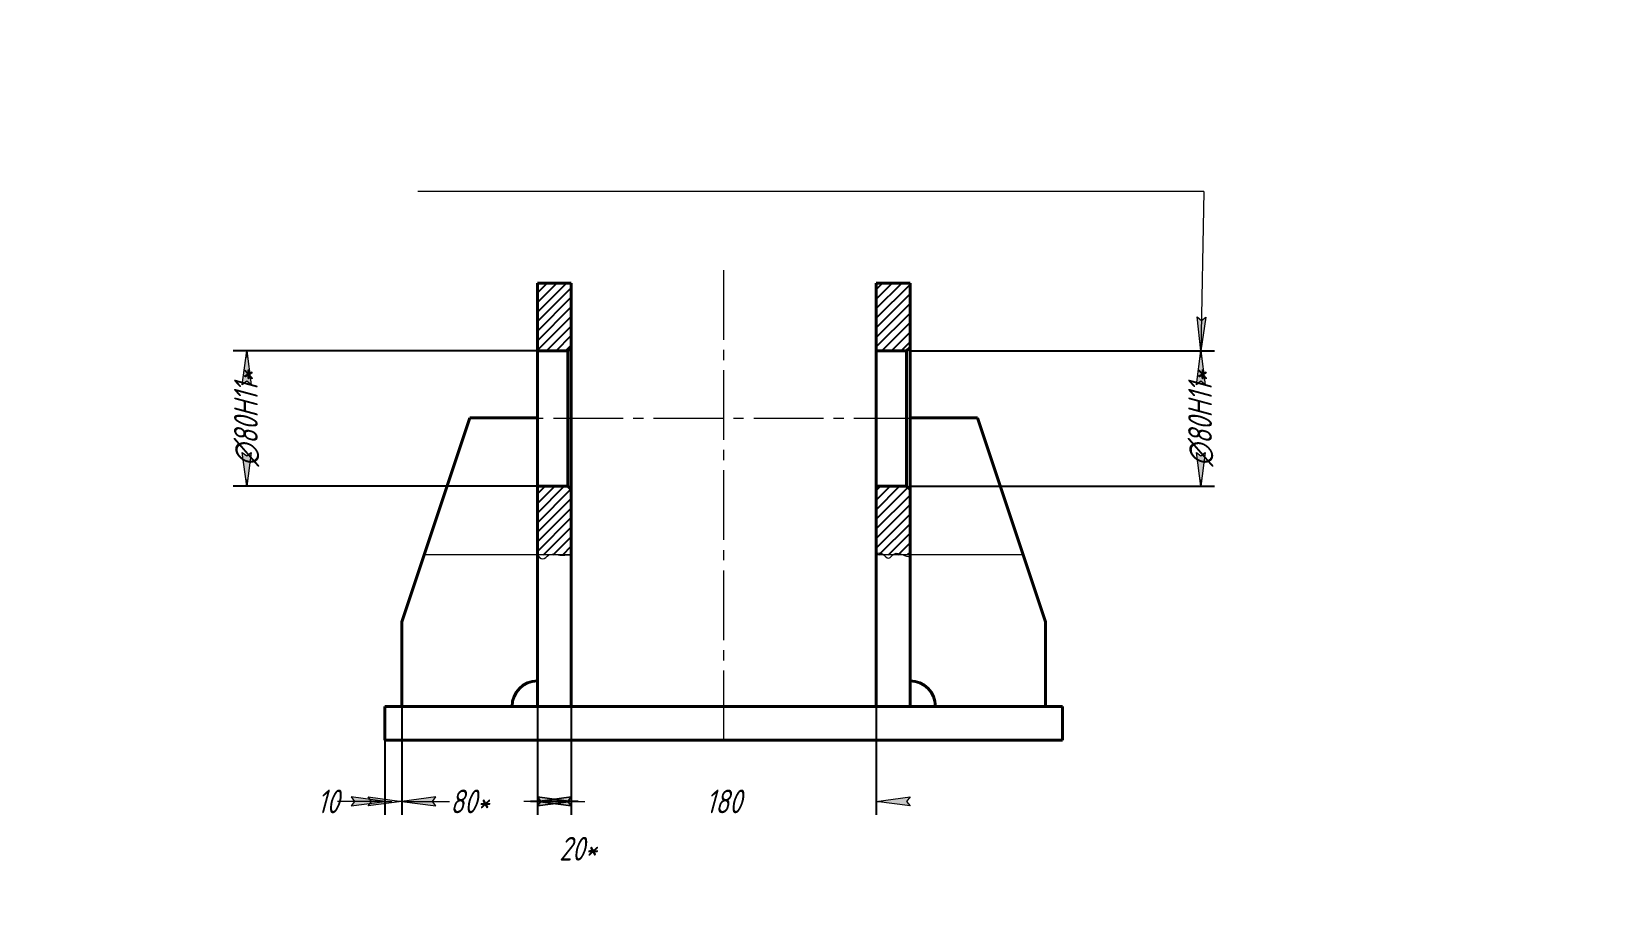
# Model space of a CAD drawing. Header units: millimetres. Extents: x 0 to 420, y 0 to 297.
# Drawn here: x 188 to 420, y 169.4 to 297 of the extents above; entities that cross this region are included whole.
import ezdxf

# ---------------------------------------------------------------- set-up
doc = ezdxf.new("R2010")
doc.units = ezdxf.units.MM
for name, pattern in [('K5LT_AXLED', [14.78612232208252, 10.28612232208252, -1.5, 1.5, -1.5]), ('K5LT_BASIC', [0]), ('K5LT_THIN', [0]), ('K5LT_THIN_INCLUDED_TO_HATCHING', [0])]:
    doc.linetypes.add(name, pattern=pattern)
doc.layers.add('Системный слой', color=7, linetype='Continuous')
doc.styles.add('KDIMTEXTSTYLE', font='GOST_AU.SHX', dxfattribs={"width": 0.96, "oblique": 15, "height": 5})
doc.dimstyles.new('KDIMSTYLE (0.25)', dxfattribs={"dimtxt": 5, "dimasz": 1, "dimexe": 2, "dimexo": 0.0625, "dimgap": 1, "dimtad": 1, "dimlfac": 4, "dimtxsty": 'KDIMTEXTSTYLE', "dimsah": 1, "dimcen": 0.09, "dimdle": 1, "dimadec": 0, "dimazin": 0, "dimtfac": 0.667, "dimtmove": 0, "dimatfit": 3, "dimfxl": 1, "dimtvp": 1, "dimtolj": 1, "dimtzin": 0, "dimarcsym": 0})
pattern_1 = [(45, (0, 0), (-0.7071067811865476, 0.7071067811865476), [])]

# ---------------------------------------------------------------- blocks, each defined once
blk = doc.blocks.new('U14')
at = {"layer": 'Системный слой', "color": 7, "linetype": 'K5LT_THIN_INCLUDED_TO_HATCHING', "lineweight": 18}
for p, q in [((267.6342499634792, 219.692932644968), (245.9209137217725, 219.692932644968)), ((334.3475862051858, 219.692932644968), (312.6342499634792, 219.692932644968))]:
    blk.add_line(p, q, dxfattribs=at)
blk = doc.blocks.new('KDIMARROW_01')
at = {"layer": 'Системный слой'}
blk.add_hatch(color=0, dxfattribs=at).paths.add_polyline_path([(-5, -0.6582624912261956), (0, 0), (-5, 0.658262491226197), (-4.5, 5.51091059616309e-16)])
at = {"layer": 'Системный слой', "color": 0, "linetype": 'K5LT_THIN', "lineweight": 18}
for p, q in [((-4.5, 5.51091059616309e-16), (-5, 0.658262491226197)), ((-5, 0.658262491226197), (0, 0)), ((0, 0), (-5, -0.6582624912261956)), ((-5, -0.6582624912261956), (-4.5, 5.51091059616309e-16)), ((0, 0), (-1, 0))]:
    blk.add_line(p, q, dxfattribs=at)
blk = doc.blocks.new('U17')
at = {"layer": 'Системный слой'}
blk.add_hatch(color=7, dxfattribs=at).paths.add_polyline_path([(360.5580510131997, 249.8329413700881), (361.3097145641678, 254.8197551237289), (360.6422155964514, 254.3321542260136), (359.9934198694574, 254.844378407393)])
at = {"layer": 'Системный слой', "color": 7, "linetype": 'K5LT_THIN', "lineweight": 18}
for p, q in [((360.998468808212, 273.3764953062268), (360.5580510131997, 249.8329413700881)), ((360.5580510131997, 249.8329413700881), (359.9934198694574, 254.844378407393)), ((359.9934198694574, 254.844378407393), (360.6422155964514, 254.3321542260136)), ((361.3097145641678, 254.8197551237289), (360.5580510131997, 249.8329413700881)), ((360.6422155964514, 254.3321542260136), (361.3097145641678, 254.8197551237289))]:
    blk.add_line(p, q, dxfattribs=at)
blk = doc.blocks.new('KDIMARROW_02')
at = {"layer": 'Системный слой'}
blk.add_hatch(color=0, dxfattribs=at).paths.add_polyline_path([(4.5, -5.51091059616309e-16), (5, 0.6582624912261956), (0, 0), (5, -0.658262491226197)])
at = {"layer": 'Системный слой', "color": 0, "linetype": 'K5LT_THIN', "lineweight": 18}
for p, q in [((0, 0), (-1, 0)), ((5, 0.6582624912261956), (0, 0)), ((0, 0), (5, -0.658262491226197)), ((0, 0), (7, -8.572527594031472e-16)), ((4.5, -5.51091059616309e-16), (5, 0.6582624912261956)), ((5, -0.658262491226197), (4.5, -5.51091059616309e-16))]:
    blk.add_line(p, q, dxfattribs=at)

msp = doc.modelspace()

# ---------------------------------------------------------------- hatches: boundary and pattern name
at = {"layer": 'Системный слой'}
h = msp.add_hatch(dxfattribs=at)
h.set_pattern_fill('', angle=45, style=0, pattern_type=0)
h.set_pattern_definition(pattern_1)
h.paths.add_polyline_path([(262.6342499634792, 259.8329413700881), (262.6342499634792, 249.8329413700881), (267.1342499634792, 249.8329413700881), (267.6342499634792, 250.3329413700881), (267.6342499634792, 259.8329413700881)])
h.paths.add_polyline_path([(262.6342499634792, 229.8329413700881), (262.6342499634792, 219.692932644968), (267.6342499634792, 219.692932644968), (267.6342499634792, 229.3329413700881), (267.1342499634792, 229.8329413700881)])
h = msp.add_hatch(dxfattribs=at)
h.set_pattern_fill('', angle=45, style=0, pattern_type=0)
h.set_pattern_definition(pattern_1)
h.paths.add_polyline_path([(312.6342499634792, 229.8329413700881), (312.6342499634792, 219.692932644968), (317.6342499634792, 219.692932644968), (317.6342499634792, 229.3329413700881), (317.1342499634792, 229.8329413700881)])
h.paths.add_polyline_path([(312.6342499634792, 259.8329413700881), (312.6342499634792, 249.8329413700881), (317.1342499634792, 249.8329413700881), (317.6342499634792, 250.3329413700881), (317.6342499634792, 259.8329413700881)])

# ---------------------------------------------------------------- linework, layer by layer
at = {"layer": 'Системный слой', "color": 7, "linetype": 'K5LT_THIN', "lineweight": 18}
msp.add_line((360.998468808212, 273.3764953062268), (244.9719062832076, 273.3764953062268), dxfattribs=at)
at = {"layer": 'Системный слой', "color": 30, "linetype": 'K5LT_AXLED', "lineweight": 18, "true_color": 0xff8000}
for p, q in [((290.1342499634792, 192.3329413700881), (290.1342499634792, 261.7635534521001)), ((319.6342499634792, 239.8329413700881), (260.6342499634792, 239.8329413700881))]:
    msp.add_line(p, q, dxfattribs=at)
at = {"layer": 'Системный слой', "color": 150, "linetype": 'K5LT_BASIC', "lineweight": 40, "true_color": 0x0080ff}
for p, q in [((262.6342499634792, 259.8329413700881), (267.6342499634792, 259.8329413700881)), ((262.6342499634792, 259.8329413700881), (262.6342499634792, 249.8329413700881)), ((267.6342499634792, 259.8329413700881), (267.6342499634792, 250.3329413700881)), ((312.6342499634792, 259.8329413700881), (317.6342499634792, 259.8329413700881)), ((312.6342499634792, 249.8329413700881), (312.6342499634792, 259.8329413700881)), ((317.6342499634792, 250.3329413700881), (317.6342499634792, 259.8329413700881)), ((262.6342499634792, 249.8329413700881), (262.6342499634792, 229.8329413700881)), ((267.1342499634792, 249.8329413700881), (262.6342499634792, 249.8329413700881)), ((267.6342499634792, 250.3329413700881), (267.1342499634792, 249.8329413700881)), ((267.1342499634792, 249.8329413700881), (267.1342499634792, 229.8329413700881)), ((267.6342499634792, 250.3329413700881), (267.6342499634792, 229.3329413700881)), ((312.6342499634792, 229.8329413700881), (312.6342499634792, 249.8329413700881)), ((312.6342499634792, 249.8329413700881), (317.1342499634792, 249.8329413700881)), ((317.6342499634792, 250.3329413700881), (317.1342499634792, 249.8329413700881)), ((317.1342499634792, 229.8329413700881), (317.1342499634792, 249.8329413700881)), ((317.6342499634792, 229.3329413700881), (317.6342499634792, 250.3329413700881)), ((252.661601301056, 239.9149953828186), (245.9209137217725, 219.692932644968)), ((262.6342499634792, 239.9149953828186), (252.661601301056, 239.9149953828186)), ((317.6342499634792, 239.9149953828186), (327.6068986259024, 239.9149953828186)), ((327.6068986259024, 239.9149953828186), (334.3475862051858, 219.692932644968)), ((267.1342499634792, 229.8329413700881), (262.6342499634792, 229.8329413700881)), ((262.6342499634792, 229.8329413700881), (262.6342499634792, 219.692932644968)), ((267.6342499634792, 229.3329413700881), (267.1342499634792, 229.8329413700881)), ((312.6342499634792, 229.8329413700881), (317.1342499634792, 229.8329413700881)), ((312.6342499634792, 219.692932644968), (312.6342499634792, 229.8329413700881)), ((317.6342499634792, 229.3329413700881), (317.1342499634792, 229.8329413700881)), ((267.6342499634792, 229.3329413700881), (267.6342499634792, 219.692932644968)), ((317.6342499634792, 219.692932644968), (317.6342499634792, 229.3329413700881)), ((245.9209137217725, 219.692932644968), (242.6342499634792, 209.8329413700881)), ((262.6342499634792, 219.692932644968), (262.6342499634792, 197.3329413700881)), ((267.6342499634792, 219.692932644968), (267.6342499634792, 197.3329413700881)), ((312.6342499634792, 197.3329413700881), (312.6342499634792, 219.692932644968)), ((317.6342499634792, 197.3329413700881), (317.6342499634792, 219.692932644968)), ((334.3475862051858, 219.692932644968), (337.6342499634792, 209.8329413700881)), ((242.6342499634792, 209.8329413700881), (242.6342499634792, 197.3329413700881)), ((337.6342499634792, 209.8329413700881), (337.6342499634792, 197.3329413700881)), ((240.1342499634792, 192.3329413700881), (240.1342499634792, 197.3329413700881)), ((240.1342499634792, 197.3329413700881), (340.1342499634792, 197.3329413700881)), ((340.1342499634792, 192.3329413700881), (340.1342499634792, 197.3329413700881)), ((240.1342499634792, 192.3329413700881), (340.1342499634792, 192.3329413700881))]:
    msp.add_line(p, q, dxfattribs=at)
for centre, start, end in [((262.6342499634792, 197.3329413700881), 90.00000000000001, 180), ((317.6342499634792, 197.3329413700881), 0, 90)]:
    msp.add_arc(centre, 3.75, start, end, dxfattribs=at)
at = {"layer": 'Системный слой', "color": 7, "linetype": 'K5LT_THIN', "lineweight": 18}
for points, knots in [([(312.6342499634792, 219.692932644968), (313.3278943915961, 220.6122060000341), (314.2933281936714, 218.4474191729692), (315.5609420622584, 220.630230899366), (316.9980756800221, 219.2871863853891), (317.6342499634792, 219.507141854253)], [0, 0, 0, 0, 1.85123083544683, 2.834787547745956, 5, 5, 5, 5]), ([(262.6342499634792, 219.692932644968), (263.4660753848162, 218.4534896413287), (264.0853067249839, 220.1495341791465), (266.0133889427322, 219.5098940915498), (266.9810719050629, 219.7316500721251), (267.6342499634792, 219.692932644968)], [0, 0, 0, 0, 2.046098916349214, 3.160412391538416, 5, 5, 5, 5])]:
    msp.add_open_spline(points, degree=3, knots=knots, dxfattribs=at)

# ---------------------------------------------------------------- block references
at = {"layer": 'Системный слой'}
for name in ['U17', 'U14']:
    msp.add_blockref(name, (0, 0), dxfattribs=at)

# ---------------------------------------------------------------- dimensions: what is measured, and where the dimension line sits
at = {"layer": 'Системный слой', "color": 7}
for base, p1, p2, location in [((219.7227341554549, 249.8329413700881), (262.6342499634792, 229.8329413700881), (262.6342499634792, 249.8329413700881), (219.7227341554549, 239.8329413700881)), ((360.5580510131997, 249.8329413700881), (317.6342499634792, 229.8329413700881), (317.6342499634792, 249.8329413700881), (360.5580510131997, 239.8329413700881))]:
    msp.add_linear_dim(base=base, p1=p1, p2=p2, angle=90, location=location, dimstyle='KDIMSTYLE (0.25)', override={"dimexo": 0, "dimpost": '\\H3.5;\\W0.965;\\Q15;∅<>\\H3.5;\\W0.965;\\Q15;\\Q15;H11\\H3.5;\\W0.965;\\Q15;\\Q15;*', "dimblk1": 'KDIMARROW_01', "dimblk2": 'KDIMARROW_01', "dimse1": 0, "dimse2": 0, "dimclrt": 7, "dimtolj": 1}, dxfattribs=at).render()
for base, p1, p2, location, override in [((240.1342499634792, 183.2918148659431), (242.6342499634792, 197.3329413700881), (240.1342499634792, 197.3329413700881), (231.7377708336879, 183.2918148659431), {"dimexo": 0, "dimpost": '\\H3.5;\\W0.965;\\Q15;<>', "dimblk1": 'KDIMARROW_02', "dimblk2": 'KDIMARROW_02', "dimse1": 0, "dimse2": 0, "dimclrt": 7, "dimtolj": 1}), ((242.6342499634792, 183.2918148659431), (262.6342499634792, 197.3329413700881), (242.6342499634792, 197.3329413700881), (252.6342499634792, 183.2918148659431), {"dimexo": 0, "dimpost": '\\H3.5;\\W0.965;\\Q15;<>\\H3.5;\\W0.965;\\Q15;\\Q15;*', "dimblk1": 'KDIMARROW_01', "dimblk2": 'KDIMARROW_01', "dimse1": 0, "dimse2": 0, "dimclrt": 7, "dimtolj": 1}), ((262.6342499634792, 183.2918148659431), (267.6342499634792, 197.3329413700881), (262.6342499634792, 197.3329413700881), (268.6342499634792, 176.306515336602), {"dimexo": 0, "dimtoh": 1, "dimpost": '\\H3.5;\\W0.965;\\Q15;<>\\H3.5;\\W0.965;\\Q15;\\Q15;*', "dimblk1": 'KDIMARROW_02', "dimblk2": 'KDIMARROW_02', "dimse1": 0, "dimse2": 0, "dimclrt": 7, "dimtmove": 1, "dimtolj": 1}), ((267.6342499634792, 183.2918148659431), (312.6342499634792, 197.3329413700881), (267.6342499634792, 197.3329413700881), (290.1342499634792, 183.2918148659431), {"dimexo": 0, "dimpost": '\\H3.5;\\W0.965;\\Q15;<>', "dimblk1": 'KDIMARROW_01', "dimblk2": 'KDIMARROW_01', "dimse1": 0, "dimse2": 0, "dimclrt": 7, "dimtolj": 1})]:
    msp.add_linear_dim(base=base, p1=p1, p2=p2, location=location, dimstyle='KDIMSTYLE (0.25)', override=override, dxfattribs=at).render()

doc.saveas('drawing.dxf')
